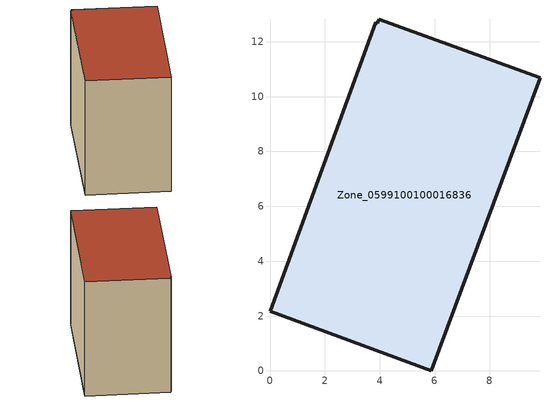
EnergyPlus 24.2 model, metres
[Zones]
Zone_0599100100016836
 floor ground (C_G): 0,2.17 3.85,12.71 3.92,12.68 3.97,12.83 9.84,10.69 5.88,0 z0
 wall outside (C_F): 0,2.17 5.88,0 9.84,10.69 3.97,12.83 3.92,12.68 3.85,12.71 0,2.17 z0:9.29
 roof outside (C_R): 3.85,12.71 0,2.17 5.88,0 9.84,10.69 3.97,12.83 3.92,12.68 z9.29
[BUILDING]
Pand.0599100100016836: North Axis=0; Terrain=City; Loads Convergence Tolerance Value=0.04; Temperature Convergence Tolerance Value=0.4; Solar Distribution=FullExterior; Maximum Number of Warmup Days=25; Minimum Number of Warmup Days=1
[Site:Location]
Rotterdam.The.Hague.AP_ZH_NLD Design_Conditions: Latitude=51.96; Longitude=4.45; Time Zone=1; Elevation=-4.5
[SITE:GROUNDTEMPERATURE:BUILDINGSURFACE]
18, 18, 18, 18, 18, 18, 18, 18, 18, 18, 18, 18
[MATERIAL] Thermal Absorptance=0.9; Solar Absorptance=0.7; Visible Absorptance=0.7
Name | Roughness | Thickness | Conductivity | Density | Specific Heat
G.TC.2015-2018 | MediumSmooth | 0.15 | 0.0428571 | 540 | 1210
F.TC.2015-2018 | Rough | 0.3 | 0.0666667 | 1920 | 840
R.TC.2015-2018 | MediumRough | 0.2 | 0.0333333 | 1500 | 1000
[CONSTRUCTION]
C_G: G.TC.2015-2018
C_F: F.TC.2015-2018
C_R: R.TC.2015-2018
[ZONE]
Zone_0599100100016836: Type=1; Multiplier=1; Ceiling Height=Autocalculate; Volume=Autocalculate; Floor Area=autocalculate; Part of Total Floor Area=Yes
[ZONEINFILTRATION:DESIGNFLOWRATE]
Infil_Zone_0599100100016836: Zone or ZoneList or Space or SpaceList=Zone_0599100100016836; Schedule=AlwaysOn; Design Flow Rate Calculation Method=Flow/Area; Flow Rate per Floor Area=0.0015; Constant Term Coefficient=1; Temperature Term Coefficient=0; Velocity Term Coefficient=0; Velocity Squared Term Coefficient=0
[HVACTEMPLATE:ZONE:IDEALLOADSAIRSYSTEM]
Zone_0599100100016836: Maximum Heating Supply Air Temperature=50; Minimum Cooling Supply Air Temperature=13; Maximum Heating Supply Air Humidity Ratio=0.0156; Minimum Cooling Supply Air Humidity Ratio=0.0077; Heating Limit=NoLimit; Cooling Limit=NoLimit; Dehumidification Control Type=ConstantSensibleHeatRatio; Cooling Sensible Heat Ratio=0.7; Dehumidification Setpoint=60; Humidification Control Type=None; Humidification Setpoint=30; Outdoor Air Method=None; Outdoor Air Flow Rate per Person=0.00944; Outdoor Air Flow Rate per Zone Floor Area=0; Outdoor Air Flow Rate per Zone=0; Demand Controlled Ventilation Type=None; Outdoor Air Economizer Type=NoEconomizer; Heat Recovery Type=None; Sensible Heat Recovery Effectiveness=0.7; Latent Heat Recovery Effectiveness=0.65
[ZONECONTROL:THERMOSTAT]
ThermostatControl_Zone_0599100100016836: Zone or ZoneList=Zone_0599100100016836; Control Type Schedule=DualSetpointControlType; Control 1=Thermostat_Zone_0599100100016836; Temperature Difference Between Cutout And Setpoint=0
[THERMOSTATSETPOINT:DUALSETPOINT]
Thermostat_Zone_0599100100016836: Heating Setpoint Temperature Schedule=HeatingSetpoint_Zone_0599100100016836; Cooling Setpoint Temperature Schedule=CoolingSetpoint_Zone_0599100100016836
[SCHEDULE:COMPACT]
HeatingSetpoint_Zone_0599100100016836: Through: 12/31, For: AllDays, Until: 24:00, 21
CoolingSetpoint_Zone_0599100100016836: Through: 12/31, For: AllDays, Until: 24:00, 24
DualSetpointControlType: Through: 12/31, For: AllDays, Until: 24:00, 4
AlwaysOn: Through: 12/31, For: AllDays, Until: 24:00, 1
